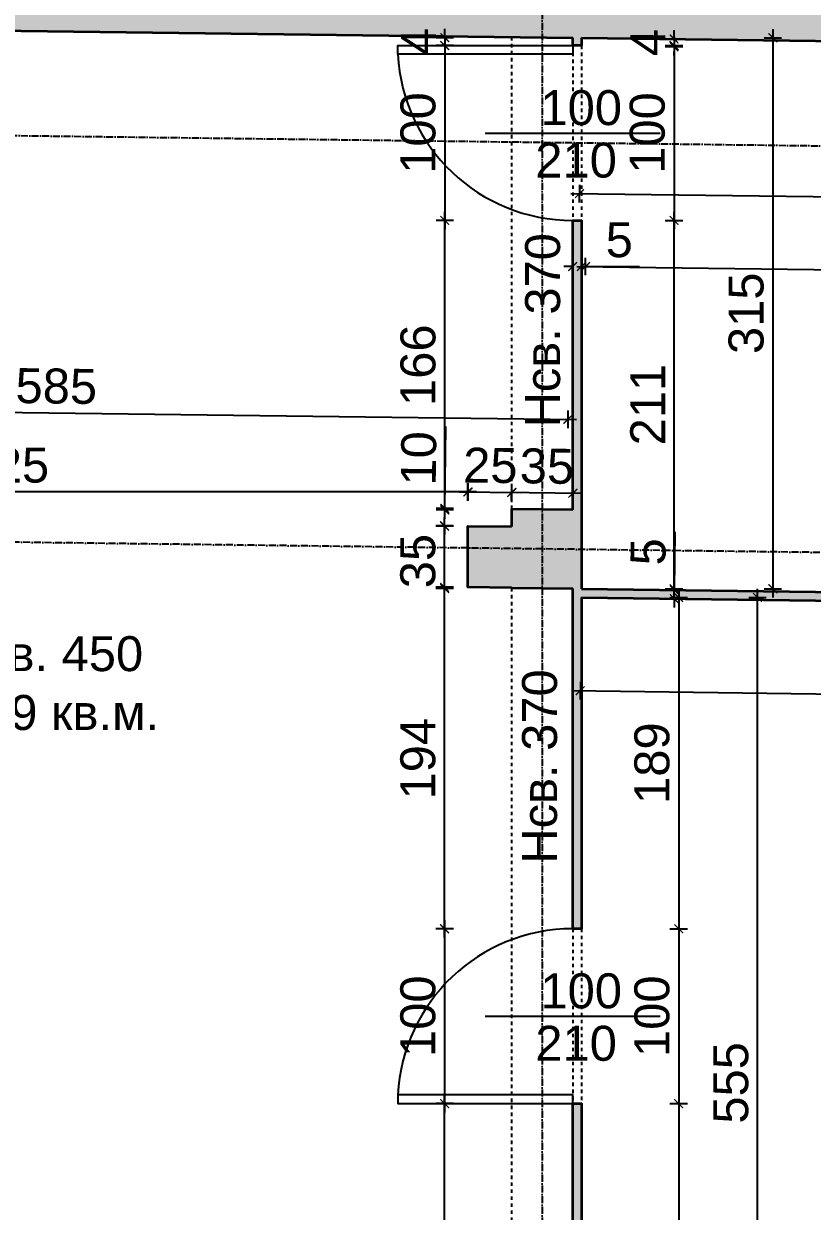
# Model space of a CAD drawing. Header units: inches. Extents: x -72385 to 39588, y -6525 to 66685.
# Drawn here: x -42021 to -41570, y 1396 to 2075 of the extents above; entities that cross this region are included whole.
import ezdxf

# ---------------------------------------------------------------- set-up
doc = ezdxf.new("R2010")
doc.units = ezdxf.units.IN
doc.header["$MEASUREMENT"] = 0
doc.linetypes.add('DashDot', pattern=[0.6, 0.4, -0.1, 0, -0.1])
doc.linetypes.add('Hidden', pattern=[0.4, 0.2, -0.2])
for name, color, linetype, lineweight in [('Врати', 251, 'Continuous', 25), ('Линия на разрез', 252, 'DashDot', 25), ('Надписи Hсв', 252, 'Continuous', 25), ('Надписи врати', 252, 'Continuous', 25), ('Надписи коти вътрешни', 252, 'Continuous', 25), ('Надписи площ', 252, 'Continuous', 25), ('Оси', 252, 'DashDot', 25), ('Пунктир', 253, 'Hidden', 25), ('Разрезни линии', 7, 'Continuous', 35), ('Щрих стени', 254, 'Continuous', 25)]:
    doc.layers.add(name, color=color, linetype=linetype, lineweight=lineweight)
doc.styles.add('Arial Regular', font='arial.ttf')
doc.styles.get("Standard").update_dxf_attribs({"font": 'arial.ttf'})
doc.dimstyles.new('Annotative', dxfattribs={"dimscale": 0, "dimtxt": 20, "dimasz": 5, "dimexe": 5, "dimexo": 5, "dimgap": 5, "dimtad": 1, "dimdec": 0, "dimzin": 0, "dimdsep": 46, "dimtxsty": 'Standard', "dimblk": 'ARCHTICK', "dimcen": 5, "dimdle": 5, "dimadec": 0, "dimazin": 0, "dimtfac": 1, "dimtdec": 0, "dimtofl": 0, "dimtmove": 0, "dimatfit": 3, "dimldrblk": 'ARCHTICK', "dimfxl": 5, "dimfxlon": 1, "dimtolj": 1, "dimtzin": 0, "dimarcsym": 1})

# ---------------------------------------------------------------- blocks, each defined once
blk = doc.blocks.new('_ArchTick')
at = {"color": 0, "linetype": 'ByBlock', "const_width": 0.15}
blk.add_lwpolyline([(-0.5, -0.5), (0.5, 0.5)], dxfattribs=at)
blk = doc.blocks.new('*D2253')
at = {"layer": 'Defpoints', "color": 0, "ltscale": 50, "transparency": 16777216}
for p in [(-41780.51, 1457.85), (-41707.34, 1457.85), (-41707.34, 1202.27)]:
    blk.add_point(p, dxfattribs=at)
at = {"layer": 'Надписи коти вътрешни', "color": 0, "lineweight": -2, "ltscale": 50, "transparency": 16777216}
for p, q in [((-41780.51, 1197.27), (-41780.51, 1462.85)), ((-41775.51, 1457.85), (-41785.51, 1457.85)), ((-41775.51, 1202.27), (-41785.51, 1202.27))]:
    blk.add_line(p, q, dxfattribs=at)
at = {"layer": 'Надписи коти вътрешни', "color": 0, "lineweight": -2, "ltscale": 50, "transparency": 16777216, "xscale": 5, "yscale": 5, "zscale": 5}
for p, rotation in [((-41780.51, 1457.85), 90), ((-41780.51, 1202.27), 270)]:
    blk.add_blockref('_ArchTick', p, dxfattribs=dict(at, rotation=rotation))
at = {"layer": 'Надписи коти вътрешни', "color": 0, "ltscale": 50, "transparency": 16777216, "insert": (-41795.72, 1330.06), "char_height": 20, "attachment_point": 5, "rotation": 90}
blk.add_mtext('\\A1;256', dxfattribs=at)
blk = doc.blocks.new('*D2254')
at = {"layer": 'Defpoints', "color": 0, "ltscale": 50, "transparency": 16777216}
for p in [(-41707.34, 1557.85), (-41780.51, 1457.85), (-41707.34, 1457.85)]:
    blk.add_point(p, dxfattribs=at)
at = {"layer": 'Надписи коти вътрешни', "color": 0, "lineweight": -2, "ltscale": 50, "transparency": 16777216}
for p, q in [((-41780.51, 1562.85), (-41780.51, 1452.85)), ((-41775.51, 1557.85), (-41785.51, 1557.85)), ((-41775.51, 1457.85), (-41785.51, 1457.85))]:
    blk.add_line(p, q, dxfattribs=at)
at = {"layer": 'Надписи коти вътрешни', "color": 0, "lineweight": -2, "ltscale": 50, "transparency": 16777216, "xscale": 5, "yscale": 5, "zscale": 5}
for p, rotation in [((-41780.51, 1557.85), 90), ((-41780.51, 1457.85), 270)]:
    blk.add_blockref('_ArchTick', p, dxfattribs=dict(at, rotation=rotation))
at = {"layer": 'Надписи коти вътрешни', "color": 0, "ltscale": 50, "transparency": 16777216, "insert": (-41795.72, 1507.85), "char_height": 20, "attachment_point": 5, "rotation": 90}
blk.add_mtext('\\A1;100', dxfattribs=at)
blk = doc.blocks.new('*D2255')
at = {"layer": 'Defpoints', "color": 0, "ltscale": 50, "transparency": 16777216}
for p in [(-41780.51, 1752.32), (-41707.34, 1752.32), (-41707.34, 1557.85)]:
    blk.add_point(p, dxfattribs=at)
at = {"layer": 'Надписи коти вътрешни', "color": 0, "lineweight": -2, "ltscale": 50, "transparency": 16777216}
for p, q in [((-41775.51, 1752.32), (-41785.51, 1752.32)), ((-41780.51, 1552.85), (-41780.51, 1757.32)), ((-41775.51, 1557.85), (-41785.51, 1557.85))]:
    blk.add_line(p, q, dxfattribs=at)
at = {"layer": 'Надписи коти вътрешни', "color": 0, "lineweight": -2, "ltscale": 50, "transparency": 16777216, "xscale": 5, "yscale": 5, "zscale": 5}
for p, rotation in [((-41780.51, 1752.32), 90), ((-41780.51, 1557.85), 270)]:
    blk.add_blockref('_ArchTick', p, dxfattribs=dict(at, rotation=rotation))
at = {"layer": 'Надписи коти вътрешни', "color": 0, "ltscale": 50, "transparency": 16777216, "insert": (-41795.72, 1655.08), "char_height": 20, "attachment_point": 5, "rotation": 90}
blk.add_mtext('\\A1;194', dxfattribs=at)
blk = doc.blocks.new('*D2256')
at = {"layer": 'Defpoints', "color": 0, "ltscale": 50, "transparency": 16777216}
for p in [(-41780.51, 1788.08), (-41767.34, 1788.08), (-41767.34, 1753.08)]:
    blk.add_point(p, dxfattribs=at)
at = {"layer": 'Надписи коти вътрешни', "color": 0, "lineweight": -2, "ltscale": 50, "transparency": 16777216}
for p, q in [((-41780.51, 1748.08), (-41780.51, 1793.08)), ((-41775.51, 1788.08), (-41785.51, 1788.08)), ((-41775.51, 1753.08), (-41785.51, 1753.08))]:
    blk.add_line(p, q, dxfattribs=at)
at = {"layer": 'Надписи коти вътрешни', "color": 0, "lineweight": -2, "ltscale": 50, "transparency": 16777216, "xscale": 5, "yscale": 5, "zscale": 5}
for p, rotation in [((-41780.51, 1788.08), 90), ((-41780.51, 1753.08), 270)]:
    blk.add_blockref('_ArchTick', p, dxfattribs=dict(at, rotation=rotation))
at = {"layer": 'Надписи коти вътрешни', "color": 0, "ltscale": 50, "transparency": 16777216, "insert": (-41795.73, 1768.08), "char_height": 20, "attachment_point": 5, "rotation": 90}
blk.add_mtext('\\A1;35', dxfattribs=at)
blk = doc.blocks.new('*D4545')
at = {"layer": 'Defpoints', "color": 0, "ltscale": 50, "transparency": 16777216}
for p in [(-41780.43, 1798.25), (-41742.21, 1797.76), (-41742.34, 1787.77)]:
    blk.add_point(p, dxfattribs=at)
at = {"layer": 'Надписи коти вътрешни', "color": 0, "lineweight": -2, "ltscale": 50, "transparency": 16777216}
for p, q in [((-41780.43, 1798.25), (-41779.84, 1844.95)), ((-41775.43, 1798.19), (-41785.43, 1798.31)), ((-41775.56, 1788.19), (-41785.56, 1788.32)), ((-41780.56, 1788.25), (-41780.62, 1783.25))]:
    blk.add_line(p, q, dxfattribs=at)
at = {"layer": 'Надписи коти вътрешни', "color": 0, "lineweight": -2, "ltscale": 50, "transparency": 16777216, "xscale": 5, "yscale": 5, "zscale": 5}
for p, rotation in [((-41780.43, 1798.25), 269.2706286525214), ((-41780.56, 1788.25), 89.27062865252134)]:
    blk.add_blockref('_ArchTick', p, dxfattribs=dict(at, rotation=rotation))
at = {"layer": 'Надписи коти вътрешни', "color": 0, "ltscale": 50, "transparency": 16777216, "insert": (-41795.28, 1826.79), "char_height": 20, "attachment_point": 5, "rotation": 89.27063}
blk.add_mtext('\\A1;10', dxfattribs=at)
blk = doc.blocks.new('*D2257')
at = {"layer": 'Defpoints', "color": 0, "ltscale": 50, "transparency": 16777216}
for p in [(-41780.43, 1962.85), (-41707.34, 1962.85), (-41707.34, 1797.32)]:
    blk.add_point(p, dxfattribs=at)
at = {"layer": 'Надписи коти вътрешни', "color": 0, "lineweight": -2, "ltscale": 50, "transparency": 16777216}
for p, q in [((-41775.43, 1962.85), (-41785.43, 1962.85)), ((-41780.43, 1792.32), (-41780.43, 1967.85)), ((-41775.43, 1797.32), (-41785.43, 1797.32))]:
    blk.add_line(p, q, dxfattribs=at)
at = {"layer": 'Надписи коти вътрешни', "color": 0, "lineweight": -2, "ltscale": 50, "transparency": 16777216, "xscale": 5, "yscale": 5, "zscale": 5}
for p, rotation in [((-41780.43, 1962.85), 90), ((-41780.43, 1797.32), 270)]:
    blk.add_blockref('_ArchTick', p, dxfattribs=dict(at, rotation=rotation))
at = {"layer": 'Надписи коти вътрешни', "color": 0, "ltscale": 50, "transparency": 16777216, "insert": (-41795.64, 1880.08), "char_height": 20, "attachment_point": 5, "rotation": 90}
blk.add_mtext('\\A1;166', dxfattribs=at)
blk = doc.blocks.new('*D2258')
at = {"layer": 'Defpoints', "color": 0, "ltscale": 50, "transparency": 16777216}
for p in [(-41707.34, 2062.85), (-41780.43, 1962.85), (-41707.34, 1962.85)]:
    blk.add_point(p, dxfattribs=at)
at = {"layer": 'Надписи коти вътрешни', "color": 0, "lineweight": -2, "ltscale": 50, "transparency": 16777216}
for p, q in [((-41780.43, 2067.85), (-41780.43, 1957.85)), ((-41775.43, 2062.85), (-41785.43, 2062.85)), ((-41775.43, 1962.85), (-41785.43, 1962.85))]:
    blk.add_line(p, q, dxfattribs=at)
at = {"layer": 'Надписи коти вътрешни', "color": 0, "lineweight": -2, "ltscale": 50, "transparency": 16777216, "xscale": 5, "yscale": 5, "zscale": 5}
for p, rotation in [((-41780.43, 2062.85), 90), ((-41780.43, 1962.85), 270)]:
    blk.add_blockref('_ArchTick', p, dxfattribs=dict(at, rotation=rotation))
at = {"layer": 'Надписи коти вътрешни', "color": 0, "ltscale": 50, "transparency": 16777216, "insert": (-41795.64, 2012.85), "char_height": 20, "attachment_point": 5, "rotation": 90}
blk.add_mtext('\\A1;100', dxfattribs=at)
blk = doc.blocks.new('*D2259')
at = {"layer": 'Defpoints', "color": 0, "ltscale": 50, "transparency": 16777216}
for p in [(-41707.34, 2067.34), (-41780.43, 2062.85), (-41707.34, 2062.85)]:
    blk.add_point(p, dxfattribs=at)
at = {"layer": 'Надписи коти вътрешни', "color": 0, "lineweight": -2, "ltscale": 50, "transparency": 16777216}
for p, q in [((-41780.43, 2067.34), (-41780.43, 2072.34)), ((-41775.43, 2067.34), (-41785.43, 2067.34)), ((-41775.43, 2062.85), (-41785.43, 2062.85)), ((-41780.43, 2062.85), (-41780.43, 2057.85))]:
    blk.add_line(p, q, dxfattribs=at)
at = {"layer": 'Надписи коти вътрешни', "color": 0, "lineweight": -2, "ltscale": 50, "transparency": 16777216, "xscale": 5, "yscale": 5, "zscale": 5}
for p, rotation in [((-41780.43, 2067.34), 270), ((-41780.43, 2062.85), 90)]:
    blk.add_blockref('_ArchTick', p, dxfattribs=dict(at, rotation=rotation))
at = {"layer": 'Надписи коти вътрешни', "color": 0, "ltscale": 50, "transparency": 16777216, "insert": (-41795.43, 2065.09), "char_height": 20, "attachment_point": 5, "rotation": 90}
blk.add_mtext('\\A1;4', dxfattribs=at)
blk = doc.blocks.new('*D2260')
at = {"layer": 'Defpoints', "color": 0, "ltscale": 50, "transparency": 16777216}
for p in [(-42292.34, 2074.79), (-41707.34, 2067.34), (-41710.12, 1849.1)]:
    blk.add_point(p, dxfattribs=at)
at = {"layer": 'Надписи коти вътрешни', "color": 0, "lineweight": -2, "ltscale": 50, "transparency": 16777216}
for p, q in [((-42295.05, 1861.54), (-42295.18, 1851.54)), ((-42300.12, 1856.61), (-41705.12, 1849.03)), ((-41710.05, 1854.09), (-41710.18, 1844.1))]:
    blk.add_line(p, q, dxfattribs=at)
at = {"layer": 'Надписи коти вътрешни', "color": 0, "lineweight": -2, "ltscale": 50, "transparency": 16777216, "xscale": 5, "yscale": 5, "zscale": 5}
for p, rotation in [((-42295.12, 1856.54), 179.2706286525477), ((-41710.12, 1849.1), 359.2706286525477)]:
    blk.add_blockref('_ArchTick', p, dxfattribs=dict(at, rotation=rotation))
at = {"layer": 'Надписи коти вътрешни', "color": 0, "ltscale": 50, "transparency": 16777216, "insert": (-42002.42, 1868.03), "char_height": 20, "attachment_point": 5, "rotation": 359.27063}
blk.add_mtext('\\A1;585', dxfattribs=at)
blk = doc.blocks.new('*D2261')
at = {"layer": 'Defpoints', "color": 0, "ltscale": 50, "transparency": 16777216}
for p in [(-41742.22, 1807.3), (-41742.34, 1797.77), (-41707.34, 1797.32)]:
    blk.add_point(p, dxfattribs=at)
at = {"layer": 'Надписи коти вътрешни', "color": 0, "lineweight": -2, "ltscale": 50, "transparency": 16777216}
for p, q in [((-41702.22, 1806.79), (-41747.22, 1807.37)), ((-41742.27, 1802.77), (-41742.15, 1812.3)), ((-41707.27, 1802.32), (-41707.15, 1811.86))]:
    blk.add_line(p, q, dxfattribs=at)
at = {"layer": 'Надписи коти вътрешни', "color": 0, "lineweight": -2, "ltscale": 50, "transparency": 16777216, "xscale": 5, "yscale": 5, "zscale": 5}
for p, rotation in [((-41742.22, 1807.3), 179.2706286525403), ((-41707.22, 1806.86), 359.2706286525403)]:
    blk.add_blockref('_ArchTick', p, dxfattribs=dict(at, rotation=rotation))
at = {"layer": 'Надписи коти вътрешни', "color": 0, "ltscale": 50, "transparency": 16777216, "insert": (-41722.02, 1822.26), "char_height": 20, "attachment_point": 5, "rotation": 359.27063}
blk.add_mtext('\\A1;35', dxfattribs=at)
blk = doc.blocks.new('*D2262')
at = {"layer": 'Defpoints', "color": 0, "ltscale": 50, "transparency": 16777216}
for p in [(-41742.09, 1807.3), (-41767.34, 1788.08), (-41742.34, 1787.77)]:
    blk.add_point(p, dxfattribs=at)
at = {"layer": 'Надписи коти вътрешни', "color": 0, "lineweight": -2, "ltscale": 50, "transparency": 16777216}
for p, q in [((-41772.09, 1807.68), (-41737.09, 1807.24)), ((-41767.15, 1802.62), (-41767.02, 1812.62)), ((-41742.15, 1802.3), (-41742.02, 1812.3))]:
    blk.add_line(p, q, dxfattribs=at)
at = {"layer": 'Надписи коти вътрешни', "color": 0, "lineweight": -2, "ltscale": 50, "transparency": 16777216, "xscale": 5, "yscale": 5, "zscale": 5}
for p, rotation in [((-41767.09, 1807.62), 179.270628652546), ((-41742.09, 1807.3), 359.2706286525461)]:
    blk.add_blockref('_ArchTick', p, dxfattribs=dict(at, rotation=rotation))
at = {"layer": 'Надписи коти вътрешни', "color": 0, "ltscale": 50, "transparency": 16777216, "insert": (-41754.39, 1822.67), "char_height": 20, "attachment_point": 5, "rotation": 359.27063}
blk.add_mtext('\\A1;25', dxfattribs=at)
blk = doc.blocks.new('*D4546')
at = {"layer": 'Defpoints', "color": 0, "ltscale": 50, "transparency": 16777216}
for p in [(-42292.34, 1807.62), (-42292.34, 1788.08), (-41767.34, 1788.08)]:
    blk.add_point(p, dxfattribs=at)
at = {"layer": 'Надписи коти вътрешни', "color": 0, "lineweight": -2, "ltscale": 50, "transparency": 16777216}
for p, q in [((-41762.34, 1807.62), (-42297.34, 1807.62)), ((-42292.34, 1802.62), (-42292.34, 1812.62)), ((-41767.34, 1802.62), (-41767.34, 1812.62))]:
    blk.add_line(p, q, dxfattribs=at)
at = {"layer": 'Надписи коти вътрешни', "color": 0, "lineweight": -2, "ltscale": 50, "transparency": 16777216, "xscale": 5, "yscale": 5, "zscale": 5, "rotation": 180}
blk.add_blockref('_ArchTick', (-42292.34, 1807.62), dxfattribs=at)
at = {"layer": 'Надписи коти вътрешни', "color": 0, "lineweight": -2, "ltscale": 50, "transparency": 16777216, "xscale": 5, "yscale": 5, "zscale": 5}
blk.add_blockref('_ArchTick', (-41767.34, 1807.62), dxfattribs=at)
at = {"layer": 'Надписи коти вътрешни', "color": 0, "ltscale": 50, "transparency": 16777216, "insert": (-42029.84, 1822.83), "char_height": 20, "attachment_point": 5}
blk.add_mtext('\\A1;525', dxfattribs=at)
blk = doc.blocks.new('*D2263')
at = {"layer": 'Defpoints', "color": 0, "ltscale": 50, "transparency": 16777216}
for p in [(-41702.34, 1962.85), (-41649.4, 1962.85), (-41702.34, 1752.25)]:
    blk.add_point(p, dxfattribs=at)
at = {"layer": 'Надписи коти вътрешни', "color": 0, "lineweight": -2, "ltscale": 50, "transparency": 16777216}
for p, q in [((-41654.4, 1962.85), (-41644.4, 1962.85)), ((-41649.4, 1747.25), (-41649.4, 1967.85)), ((-41654.4, 1752.25), (-41644.4, 1752.25))]:
    blk.add_line(p, q, dxfattribs=at)
at = {"layer": 'Надписи коти вътрешни', "color": 0, "lineweight": -2, "ltscale": 50, "transparency": 16777216, "xscale": 5, "yscale": 5, "zscale": 5}
for p, rotation in [((-41649.4, 1962.85), 90), ((-41649.4, 1752.25), 270)]:
    blk.add_blockref('_ArchTick', p, dxfattribs=dict(at, rotation=rotation))
at = {"layer": 'Надписи коти вътрешни', "color": 0, "ltscale": 50, "transparency": 16777216, "insert": (-41664.44, 1857.55), "char_height": 20, "attachment_point": 5, "rotation": 90}
blk.add_mtext('\\A1;211', dxfattribs=at)
blk = doc.blocks.new('*D2264')
at = {"layer": 'Defpoints', "color": 0, "ltscale": 50, "transparency": 16777216}
for p in [(-41702.34, 2062.85), (-41702.34, 1962.85), (-41649.4, 1962.85)]:
    blk.add_point(p, dxfattribs=at)
at = {"layer": 'Надписи коти вътрешни', "color": 0, "lineweight": -2, "ltscale": 50, "transparency": 16777216}
for p, q in [((-41649.4, 2067.85), (-41649.4, 1957.85)), ((-41654.4, 2062.85), (-41644.4, 2062.85)), ((-41654.4, 1962.85), (-41644.4, 1962.85))]:
    blk.add_line(p, q, dxfattribs=at)
at = {"layer": 'Надписи коти вътрешни', "color": 0, "lineweight": -2, "ltscale": 50, "transparency": 16777216, "xscale": 5, "yscale": 5, "zscale": 5}
for p, rotation in [((-41649.4, 2062.85), 90), ((-41649.4, 1962.85), 270)]:
    blk.add_blockref('_ArchTick', p, dxfattribs=dict(at, rotation=rotation))
at = {"layer": 'Надписи коти вътрешни', "color": 0, "ltscale": 50, "transparency": 16777216, "insert": (-41664.61, 2012.85), "char_height": 20, "attachment_point": 5, "rotation": 90}
blk.add_mtext('\\A1;100', dxfattribs=at)
blk = doc.blocks.new('*D2265')
at = {"layer": 'Defpoints', "color": 0, "ltscale": 50, "transparency": 16777216}
for p in [(-41702.28, 2067.28), (-41649.35, 2066.6), (-41702.34, 2062.85)]:
    blk.add_point(p, dxfattribs=at)
at = {"layer": 'Надписи коти вътрешни', "color": 0, "lineweight": -2, "ltscale": 50, "transparency": 16777216}
for p, q in [((-41649.35, 2066.6), (-41649.28, 2071.6)), ((-41654.35, 2066.67), (-41644.35, 2066.54)), ((-41654.4, 2062.24), (-41644.4, 2062.11)), ((-41649.4, 2062.17), (-41649.47, 2057.17))]:
    blk.add_line(p, q, dxfattribs=at)
at = {"layer": 'Надписи коти вътрешни', "color": 0, "lineweight": -2, "ltscale": 50, "transparency": 16777216, "xscale": 5, "yscale": 5, "zscale": 5}
for p, rotation in [((-41649.4, 2062.17), 89.27062865265411), ((-41649.35, 2066.6), 269.2706286526541)]:
    blk.add_blockref('_ArchTick', p, dxfattribs=dict(at, rotation=rotation))
at = {"layer": 'Надписи коти вътрешни', "color": 0, "ltscale": 50, "transparency": 16777216, "insert": (-41664.37, 2064.58), "char_height": 20, "attachment_point": 5, "rotation": 89.27063}
blk.add_mtext('\\A1;4', dxfattribs=at)
blk = doc.blocks.new('*D2266')
at = {"layer": 'Defpoints', "color": 0, "ltscale": 50, "transparency": 16777216}
for p in [(-41702.34, 2067.28), (-41197.34, 2060.85), (-41198.47, 1971.76)]:
    blk.add_point(p, dxfattribs=at)
at = {"layer": 'Надписи коти вътрешни', "color": 0, "lineweight": -2, "ltscale": 50, "transparency": 16777216}
for p, q in [((-41703.41, 1983.19), (-41703.54, 1973.19)), ((-41708.47, 1978.26), (-41193.47, 1971.7)), ((-41198.41, 1976.76), (-41198.54, 1966.77))]:
    blk.add_line(p, q, dxfattribs=at)
at = {"layer": 'Надписи коти вътрешни', "color": 0, "lineweight": -2, "ltscale": 50, "transparency": 16777216, "xscale": 5, "yscale": 5, "zscale": 5}
for p, rotation in [((-41703.47, 1978.19), 179.2706286525475), ((-41198.47, 1971.76), 359.2706286525474)]:
    blk.add_blockref('_ArchTick', p, dxfattribs=dict(at, rotation=rotation))
at = {"layer": 'Надписи коти вътрешни', "color": 0, "ltscale": 50, "transparency": 16777216, "insert": (-41450.78, 1990.19), "char_height": 20, "attachment_point": 5, "rotation": 359.27063}
blk.add_mtext('\\A1;505', dxfattribs=at)
blk = doc.blocks.new('*D2270')
at = {"layer": 'Defpoints', "color": 0, "ltscale": 50, "transparency": 16777216}
for p in [(-41702.34, 2067.28), (-41702.34, 1752.25), (-41592.91, 1752.25)]:
    blk.add_point(p, dxfattribs=at)
at = {"layer": 'Надписи коти вътрешни', "color": 0, "lineweight": -2, "ltscale": 50, "transparency": 16777216}
for p, q in [((-41592.91, 2072.28), (-41592.91, 1747.25)), ((-41597.91, 2067.28), (-41587.91, 2067.28)), ((-41597.91, 1752.25), (-41587.91, 1752.25))]:
    blk.add_line(p, q, dxfattribs=at)
at = {"layer": 'Надписи коти вътрешни', "color": 0, "lineweight": -2, "ltscale": 50, "transparency": 16777216, "xscale": 5, "yscale": 5, "zscale": 5}
for p, rotation in [((-41592.91, 2067.28), 90), ((-41592.91, 1752.25), 270)]:
    blk.add_blockref('_ArchTick', p, dxfattribs=dict(at, rotation=rotation))
at = {"layer": 'Надписи коти вътрешни', "color": 0, "ltscale": 50, "transparency": 16777216, "insert": (-41608.13, 1909.77), "char_height": 20, "attachment_point": 5, "rotation": 90}
blk.add_mtext('\\A1;315', dxfattribs=at)
blk = doc.blocks.new('*D2271')
at = {"layer": 'Defpoints', "color": 0, "ltscale": 50, "transparency": 16777216}
for p in [(-41139.99, 1929.4), (-41702.34, 1752.25), (-41142.34, 1745.12)]:
    blk.add_point(p, dxfattribs=at)
at = {"layer": 'Надписи коти вътрешни', "color": 0, "lineweight": -2, "ltscale": 50, "transparency": 16777216}
for p, q in [((-41704.99, 1936.59), (-41134.99, 1929.33)), ((-41700.06, 1931.53), (-41699.93, 1941.52)), ((-41140.06, 1924.4), (-41139.93, 1934.4))]:
    blk.add_line(p, q, dxfattribs=at)
at = {"layer": 'Надписи коти вътрешни', "color": 0, "lineweight": -2, "ltscale": 50, "transparency": 16777216, "xscale": 5, "yscale": 5, "zscale": 5}
for p, rotation in [((-41699.99, 1936.52), 179.2706286525474), ((-41139.99, 1929.4), 359.2706286525474)]:
    blk.add_blockref('_ArchTick', p, dxfattribs=dict(at, rotation=rotation))
at = {"layer": 'Надписи коти вътрешни', "color": 0, "ltscale": 50, "transparency": 16777216, "insert": (-41419.8, 1948.17), "char_height": 20, "attachment_point": 5, "rotation": 359.27063}
blk.add_mtext('\\A1;560', dxfattribs=at)
blk = doc.blocks.new('*D2272')
at = {"layer": 'Defpoints', "color": 0, "ltscale": 50, "transparency": 16777216}
for p in [(-41702.34, 1457.85), (-41702.34, 1192.21), (-41646.75, 1192.21)]:
    blk.add_point(p, dxfattribs=at)
at = {"layer": 'Надписи коти вътрешни', "color": 0, "lineweight": -2, "ltscale": 50, "transparency": 16777216}
for p, q in [((-41646.75, 1462.85), (-41646.75, 1187.21)), ((-41651.75, 1457.85), (-41641.75, 1457.85)), ((-41651.75, 1192.21), (-41641.75, 1192.21))]:
    blk.add_line(p, q, dxfattribs=at)
at = {"layer": 'Надписи коти вътрешни', "color": 0, "lineweight": -2, "ltscale": 50, "transparency": 16777216, "xscale": 5, "yscale": 5, "zscale": 5}
for p, rotation in [((-41646.75, 1457.85), 90), ((-41646.75, 1192.21), 270)]:
    blk.add_blockref('_ArchTick', p, dxfattribs=dict(at, rotation=rotation))
at = {"layer": 'Надписи коти вътрешни', "color": 0, "ltscale": 50, "transparency": 16777216, "insert": (-41661.96, 1325.03), "char_height": 20, "attachment_point": 5, "rotation": 90}
blk.add_mtext('\\A1;266', dxfattribs=at)
blk = doc.blocks.new('*D2273')
at = {"layer": 'Defpoints', "color": 0, "ltscale": 50, "transparency": 16777216}
for p in [(-41702.34, 1557.85), (-41702.34, 1457.85), (-41646.75, 1457.85)]:
    blk.add_point(p, dxfattribs=at)
at = {"layer": 'Надписи коти вътрешни', "color": 0, "lineweight": -2, "ltscale": 50, "transparency": 16777216}
for p, q in [((-41646.75, 1562.85), (-41646.75, 1452.85)), ((-41651.75, 1557.85), (-41641.75, 1557.85)), ((-41651.75, 1457.85), (-41641.75, 1457.85))]:
    blk.add_line(p, q, dxfattribs=at)
at = {"layer": 'Надписи коти вътрешни', "color": 0, "lineweight": -2, "ltscale": 50, "transparency": 16777216, "xscale": 5, "yscale": 5, "zscale": 5}
for p, rotation in [((-41646.75, 1557.85), 90), ((-41646.75, 1457.85), 270)]:
    blk.add_blockref('_ArchTick', p, dxfattribs=dict(at, rotation=rotation))
at = {"layer": 'Надписи коти вътрешни', "color": 0, "ltscale": 50, "transparency": 16777216, "insert": (-41661.96, 1507.85), "char_height": 20, "attachment_point": 5, "rotation": 90}
blk.add_mtext('\\A1;100', dxfattribs=at)
blk = doc.blocks.new('*D2274')
at = {"layer": 'Defpoints', "color": 0, "ltscale": 50, "transparency": 16777216}
for p in [(-41702.34, 1747.25), (-41702.34, 1557.85), (-41646.75, 1557.85)]:
    blk.add_point(p, dxfattribs=at)
at = {"layer": 'Надписи коти вътрешни', "color": 0, "lineweight": -2, "ltscale": 50, "transparency": 16777216}
for p, q in [((-41646.75, 1752.25), (-41646.75, 1552.85)), ((-41651.75, 1747.25), (-41641.75, 1747.25)), ((-41651.75, 1557.85), (-41641.75, 1557.85))]:
    blk.add_line(p, q, dxfattribs=at)
at = {"layer": 'Надписи коти вътрешни', "color": 0, "lineweight": -2, "ltscale": 50, "transparency": 16777216, "xscale": 5, "yscale": 5, "zscale": 5}
for p, rotation in [((-41646.75, 1747.25), 90), ((-41646.75, 1557.85), 270)]:
    blk.add_blockref('_ArchTick', p, dxfattribs=dict(at, rotation=rotation))
at = {"layer": 'Надписи коти вътрешни', "color": 0, "ltscale": 50, "transparency": 16777216, "insert": (-41661.96, 1652.55), "char_height": 20, "attachment_point": 5, "rotation": 90}
blk.add_mtext('\\A1;189', dxfattribs=at)
blk = doc.blocks.new('*D2275')
at = {"layer": 'Defpoints', "color": 0, "ltscale": 50, "transparency": 16777216}
for p in [(-41702.34, 1747.25), (-41142.34, 1740.12), (-41143.02, 1686.83)]:
    blk.add_point(p, dxfattribs=at)
at = {"layer": 'Надписи коти вътрешни', "color": 0, "lineweight": -2, "ltscale": 50, "transparency": 16777216}
for p, q in [((-41702.95, 1698.96), (-41703.08, 1688.96)), ((-41708.02, 1694.03), (-41138.02, 1686.77)), ((-41142.95, 1691.83), (-41143.08, 1681.83))]:
    blk.add_line(p, q, dxfattribs=at)
at = {"layer": 'Надписи коти вътрешни', "color": 0, "lineweight": -2, "ltscale": 50, "transparency": 16777216, "xscale": 5, "yscale": 5, "zscale": 5}
for p, rotation in [((-41703.02, 1693.96), 179.2706286525474), ((-41143.02, 1686.83), 359.2706286525474)]:
    blk.add_blockref('_ArchTick', p, dxfattribs=dict(at, rotation=rotation))
at = {"layer": 'Надписи коти вътрешни', "color": 0, "ltscale": 50, "transparency": 16777216, "insert": (-41422.82, 1705.61), "char_height": 20, "attachment_point": 5, "rotation": 359.27063}
blk.add_mtext('\\A1;560', dxfattribs=at)
blk = doc.blocks.new('*D4547')
at = {"layer": 'Defpoints', "color": 0, "ltscale": 50, "transparency": 16777216}
for p in [(-41702.34, 1747.25), (-41601.71, 1747.25), (-41702.34, 1192.21)]:
    blk.add_point(p, dxfattribs=at)
at = {"layer": 'Надписи коти вътрешни', "color": 0, "lineweight": -2, "ltscale": 50, "transparency": 16777216}
for p, q in [((-41601.71, 1187.21), (-41601.71, 1752.25)), ((-41606.71, 1747.25), (-41596.71, 1747.25)), ((-41606.71, 1192.21), (-41596.71, 1192.21))]:
    blk.add_line(p, q, dxfattribs=at)
at = {"layer": 'Надписи коти вътрешни', "color": 0, "lineweight": -2, "ltscale": 50, "transparency": 16777216, "xscale": 5, "yscale": 5, "zscale": 5}
for p, rotation in [((-41601.71, 1747.25), 90), ((-41601.71, 1192.21), 270)]:
    blk.add_blockref('_ArchTick', p, dxfattribs=dict(at, rotation=rotation))
at = {"layer": 'Надписи коти вътрешни', "color": 0, "ltscale": 50, "transparency": 16777216, "insert": (-41616.88, 1469.73), "char_height": 20, "attachment_point": 5, "rotation": 90}
blk.add_mtext('\\A1;555', dxfattribs=at)
blk = doc.blocks.new('*D8085')
at = {"layer": 'Defpoints', "color": 0, "ltscale": 10, "transparency": 16777216}
for p in [(-41649.23, 1751.58), (-41634, 1746.38), (-41633.93, 1751.38)]:
    blk.add_point(p, dxfattribs=at)
at = {"layer": 'Надписи коти вътрешни', "color": 0, "lineweight": -2, "ltscale": 10, "transparency": 16777216}
for p, q in [((-41649.23, 1751.58), (-41648.81, 1784.84)), ((-41644.29, 1746.51), (-41654.29, 1746.64)), ((-41644.23, 1751.51), (-41654.23, 1751.64)), ((-41649.29, 1746.58), (-41649.36, 1741.58))]:
    blk.add_line(p, q, dxfattribs=at)
at = {"layer": 'Надписи коти вътрешни', "color": 0, "lineweight": -2, "ltscale": 10, "transparency": 16777216, "xscale": 5, "yscale": 5, "zscale": 5}
for p, rotation in [((-41649.23, 1751.58), 269.270628652605), ((-41649.29, 1746.58), 89.27062865260494)]:
    blk.add_blockref('_ArchTick', p, dxfattribs=dict(at, rotation=rotation))
at = {"layer": 'Надписи коти вътрешни', "color": 0, "ltscale": 10, "transparency": 16777216, "insert": (-41664.12, 1773.4), "char_height": 20, "attachment_point": 5, "rotation": 89.27063}
blk.add_mtext('\\A1;5', dxfattribs=at)
blk = doc.blocks.new('*D8086')
at = {"layer": 'Defpoints', "color": 0, "ltscale": 10, "transparency": 16777216}
for p in [(-41707.34, 1947.92), (-41702.34, 1947.92), (-41702.34, 1936.52)]:
    blk.add_point(p, dxfattribs=at)
at = {"layer": 'Надписи коти вътрешни', "color": 0, "lineweight": -2, "ltscale": 10, "transparency": 16777216}
for p, q in [((-41707.34, 1936.52), (-41712.34, 1936.52)), ((-41707.34, 1941.52), (-41707.34, 1931.52)), ((-41702.34, 1941.52), (-41702.34, 1931.52)), ((-41702.34, 1936.52), (-41669.08, 1936.52))]:
    blk.add_line(p, q, dxfattribs=at)
at = {"layer": 'Надписи коти вътрешни', "color": 0, "lineweight": -2, "ltscale": 10, "transparency": 16777216, "xscale": 5, "yscale": 5, "zscale": 5}
blk.add_blockref('_ArchTick', (-41707.34, 1936.52), dxfattribs=at)
at = {"layer": 'Надписи коти вътрешни', "color": 0, "lineweight": -2, "ltscale": 10, "transparency": 16777216, "xscale": 5, "yscale": 5, "zscale": 5, "rotation": 180}
blk.add_blockref('_ArchTick', (-41702.34, 1936.52), dxfattribs=at)
at = {"layer": 'Надписи коти вътрешни', "color": 0, "ltscale": 10, "transparency": 16777216, "insert": (-41680.71, 1951.7), "char_height": 20, "attachment_point": 5}
blk.add_mtext('\\A1;5', dxfattribs=at)

msp = doc.modelspace()

# ---------------------------------------------------------------- hatches: boundary and pattern name
at = {"layer": 'Щрих стени', "ltscale": 10}
h = msp.add_hatch(color=256, dxfattribs=at)
h.dxf.hatch_style = 1
h.paths.add_polyline_path([(-42007.34, 2996.24), (-42042.34, 2996.68), (-42042.34, 2961.68), (-42007.34, 2961.23)])
h.paths.add_polyline_path([(-41707.34, 2992.42), (-41742.34, 2992.86), (-41742.34, 2947.86), (-41707.34, 2947.41)])
h.paths.add_polyline_path([(-41407.34, 2988.6), (-41442.34, 2989.04), (-41442.34, 2954.04), (-41407.34, 2953.6)])
h.paths.add_polyline_path([(-41707.34, 2397.37), (-41742.34, 2397.81), (-41767.34, 2398.13), (-41767.34, 2363.13), (-41742.34, 2362.81), (-41742.34, 2352.81), (-41707.34, 2352.37)], flags=17)
h.paths.add_polyline_path([(-42292.34, 2089.79), (-42292.34, 2139.8), (-42307.34, 2139.99), (-42307.34, 2024.98), (-42292.34, 2024.79), (-42292.34, 2074.79), (-41707.34, 2067.34), (-41707.34, 2062.85), (-41702.34, 2062.85), (-41702.34, 2067.28), (-41197.34, 2060.85), (-41197.34, 2030.85), (-41142.34, 2030.15), (-41142.34, 1745.12), (-41702.34, 1752.25), (-41702.34, 1962.85), (-41707.34, 1962.85), (-41707.34, 1797.32), (-41742.34, 1797.77), (-41742.34, 1787.77), (-41767.34, 1788.08), (-41767.34, 1753.08), (-41742.34, 1752.76), (-41707.34, 1752.32), (-41707.34, 1557.85), (-41702.34, 1557.85), (-41702.34, 1747.25), (-41142.34, 1740.12), (-41142.34, 1660.12), (-41112.34, 1659.74), (-41112.34, 1754.74), (-41087.34, 1754.42), (-41087.34, 1804.43), (-41112.34, 1804.75), (-41112.34, 2949.84), (-40882.34, 2946.91), (-40882.34, 2966.91), (-40907.34, 2967.23), (-40907.34, 2982.23), (-41142.34, 2985.22), (-41142.34, 2105.15), (-41197.34, 2105.85), (-41197.34, 2075.85)])
h.paths.add_polyline_path([(-42007.34, 1196.09), (-42042.34, 1196.54), (-42042.34, 1161.53), (-42007.34, 1161.09)])
h.paths.add_polyline_path([(-41707.34, 1192.27), (-41702.34, 1192.21), (-41702.34, 1457.85), (-41707.34, 1457.85), (-41707.34, 1202.27), (-41742.34, 1202.72), (-41742.34, 1157.71), (-41707.34, 1157.27)])
h.paths.add_polyline_path([(-41407.34, 1188.45), (-41442.34, 1188.9), (-41442.34, 1153.9), (-41407.34, 1153.45)])

# ---------------------------------------------------------------- linework, layer by layer
at = {"layer": 'Врати', "ltscale": 50}
for points in [[(-41707.34, 2062.85), (-41707.34, 2057.85), (-41807.34, 2057.85), (-41807.34, 2062.85)], [(-41707.34, 1457.85), (-41707.34, 1462.85), (-41807.34, 1462.85), (-41807.34, 1457.85)]]:
    msp.add_lwpolyline(points, close=True, dxfattribs=at)
for centre, start, end in [((-41707.34, 2062.85), 182.86598, 270), ((-41707.34, 1457.85), 90, 177.13402)]:
    msp.add_arc(centre, 100, start, end, dxfattribs=at)
at = {"layer": 'Линия на разрез', "ltscale": 10}
msp.add_lwpolyline([(-52477.21, 2144.44), (-41314.83, 2002.34), (-41314.83, 1502.3), (-40082.38, 1486.61)], dxfattribs=at)
at = {"layer": 'Надписи врати', "ltscale": 50}
for p, q in [((-41757.34, 2012.85), (-41657.34, 2012.85)), ((-41757.34, 1507.85), (-41657.34, 1507.85))]:
    msp.add_line(p, q, dxfattribs=at)
at = {"layer": 'Оси', "ltscale": 10}
msp.add_line((-41724.84, 3375.17), (-41724.84, 774.96), dxfattribs=at)
msp.add_lwpolyline([(-39839.84, 1751.04), (-51384.84, 1898.02), (-51384.84, 2028.03), (-52699.84, 2044.77)], dxfattribs=at)
at = {"layer": 'Пунктир', "ltscale": 10}
for p, q in [((-41742.34, 2067.79), (-41742.34, 1797.77)), ((-41707.34, 2062.85), (-41707.34, 1962.85)), ((-41702.34, 2062.85), (-41702.34, 1962.85)), ((-41742.34, 1752.76), (-41742.34, 1202.72)), ((-41707.34, 1557.85), (-41707.34, 1457.85)), ((-41702.34, 1557.85), (-41702.34, 1457.85))]:
    msp.add_line(p, q, dxfattribs=at)
at = {"layer": 'Разрезни линии', "ltscale": 50}
for p, q in [((-42292.34, 2074.79), (-41707.34, 2067.34)), ((-41702.34, 2067.28), (-41197.34, 2060.85)), ((-41702.34, 1752.25), (-41142.34, 1745.12)), ((-41702.34, 1747.25), (-41142.34, 1740.12))]:
    msp.add_line(p, q, dxfattribs=at)
for points in [[(-41702.34, 2067.28), (-41702.34, 2062.85), (-41707.34, 2062.85), (-41707.34, 2067.34)], [(-41707.34, 1797.32), (-41707.34, 1962.85), (-41702.34, 1962.85), (-41702.34, 1752.25)], [(-41707.34, 1797.32), (-41742.34, 1797.77), (-41742.34, 1787.77)], [(-41742.34, 1752.76), (-41742.34, 1752.76), (-41767.34, 1753.08), (-41767.34, 1788.08), (-41742.34, 1787.77)], [(-41742.34, 1752.76), (-41707.34, 1752.32)], [(-41702.34, 1747.25), (-41702.34, 1557.85), (-41707.34, 1557.85), (-41707.34, 1752.32)], [(-41707.34, 1202.27), (-41707.34, 1457.85), (-41702.34, 1457.85), (-41702.34, 1192.21)]]:
    msp.add_lwpolyline(points, dxfattribs=at)

# ---------------------------------------------------------------- texts
at = {"layer": 'Надписи Hсв', "ltscale": 100, "char_height": 20, "width": 180.4891, "attachment_point": 1, "rotation": 90, "style": 'Arial Regular'}
for insert in [(-41734.53, 1844.49), (-41736.28, 1595.08)]:
    msp.add_mtext('\\pxt8;Hсв. 370', dxfattribs=dict(at, insert=insert))
at = {"layer": 'Надписи Hсв', "ltscale": 100, "insert": (-42063.93, 1725.14), "char_height": 20, "width": 180.4891, "attachment_point": 1, "style": 'Arial Regular'}
msp.add_mtext('\\pxt8;Hсв. 450', dxfattribs=at)
at = {"layer": 'Надписи врати', "ltscale": 100, "char_height": 20, "width": 180.4891, "attachment_point": 1, "style": 'Arial Regular'}
for s, insert in [('100', (-41725.76, 2037.36)), ('210', (-41728.68, 2007.36)), ('100', (-41725.76, 1532.36)), ('210', (-41728.68, 1502.36))]:
    msp.add_mtext(s, dxfattribs=dict(at, insert=insert))
at = {"layer": 'Надписи площ', "ltscale": 100, "insert": (-42067.58, 1691.51), "char_height": 20, "width": 180.4891, "attachment_point": 1, "style": 'Arial Regular'}
msp.add_mtext('50.9 кв.м.', dxfattribs=at)

# ---------------------------------------------------------------- dimensions: what is measured, and where the dimension line sits
at = {"layer": 'Надписи коти вътрешни', "ltscale": 50}
for p1, p2, distance, picture, middle in [((-42292.34, 2074.79), (-41707.34, 2067.34), -218.26, '*D2260', (-42002.42, 1868.03)), ((-41702.34, 2067.28), (-41197.34, 2060.85), -89.09, '*D2266', (-41450.78, 1990.19)), ((-41702.34, 1752.25), (-41142.34, 1745.12), 184.29, '*D2271', (-41419.8, 1948.17)), ((-41742.34, 1787.77), (-41742.21, 1797.76), 38.22, '*D4545', (-41795.28, 1826.79)), ((-41767.34, 1788.08), (-42292.34, 1788.08), -19.54, '*D4546', (-42029.84, 1822.83)), ((-41702.34, 1747.25), (-41142.34, 1740.12), -53.29, '*D2275', (-41422.82, 1705.61))]:
    dim = msp.add_aligned_dim(p1=p1, p2=p2, distance=distance, dimstyle='Annotative', override={"dimscale": 0, "dimtix": 0, "dimtofl": 0, "dimtmove": 0, "dimatfit": 3}, dxfattribs=at)
    dim.commit()
    dim.dimension.update_dxf_attribs({"geometry": picture, "text_midpoint": middle})
for base, p1, p2, angle, picture, middle, dimtype in [((-41780.43, 2062.85), (-41707.34, 2067.34), (-41707.34, 2062.85), 90, '*D2259', (-41780.43, 2065.09), 128), ((-41649.35, 2066.6), (-41702.34, 2062.85), (-41702.28, 2067.28), 89.27063, '*D2265', (-41649.38, 2064.39), 129), ((-41742.09, 1807.3), (-41767.34, 1788.08), (-41742.34, 1787.77), 359.27063, '*D2262', (-41754.59, 1807.46), 129), ((-41742.22, 1807.3), (-41707.34, 1797.32), (-41742.34, 1797.77), 179.27063, '*D2261', (-41722.22, 1807.05), 129), ((-41780.51, 1788.08), (-41767.34, 1753.08), (-41767.34, 1788.08), 90, '*D2256', (-41780.51, 1768.08), 128)]:
    dim = msp.add_linear_dim(base=base, p1=p1, p2=p2, angle=angle, dimstyle='Annotative', override={"dimscale": 0, "dimtix": 0, "dimtofl": 0, "dimtmove": 0, "dimatfit": 3}, dxfattribs=at)
    dim.commit()
    dim.dimension.update_dxf_attribs({"geometry": picture, "text_midpoint": middle, "dimtype": dimtype})
for base, p1, p2, picture, middle in [((-41592.91, 1752.25), (-41702.34, 2067.28), (-41702.34, 1752.25), '*D2270', (-41608.13, 1909.77)), ((-41780.43, 1962.85), (-41707.34, 2062.85), (-41707.34, 1962.85), '*D2258', (-41795.64, 2012.85)), ((-41649.4, 1962.85), (-41702.34, 2062.85), (-41702.34, 1962.85), '*D2264', (-41664.61, 2012.85)), ((-41780.43, 1962.85), (-41707.34, 1797.32), (-41707.34, 1962.85), '*D2257', (-41795.64, 1880.08)), ((-41649.4, 1962.85), (-41702.34, 1752.25), (-41702.34, 1962.85), '*D2263', (-41664.44, 1857.55)), ((-41780.51, 1752.32), (-41707.34, 1557.85), (-41707.34, 1752.32), '*D2255', (-41795.72, 1655.08)), ((-41646.75, 1557.85), (-41702.34, 1747.25), (-41702.34, 1557.85), '*D2274', (-41661.96, 1652.55)), ((-41601.71, 1747.25), (-41702.34, 1192.21), (-41702.34, 1747.25), '*D4547', (-41616.88, 1469.73)), ((-41780.51, 1457.85), (-41707.34, 1557.85), (-41707.34, 1457.85), '*D2254', (-41795.72, 1507.85)), ((-41646.75, 1457.85), (-41702.34, 1557.85), (-41702.34, 1457.85), '*D2273', (-41661.96, 1507.85)), ((-41780.51, 1457.85), (-41707.34, 1202.27), (-41707.34, 1457.85), '*D2253', (-41795.72, 1330.06)), ((-41646.75, 1192.21), (-41702.34, 1457.85), (-41702.34, 1192.21), '*D2272', (-41661.96, 1325.03))]:
    dim = msp.add_linear_dim(base=base, p1=p1, p2=p2, angle=90, dimstyle='Annotative', override={"dimscale": 0, "dimtix": 0, "dimtofl": 0, "dimtmove": 0, "dimatfit": 3}, dxfattribs=at)
    dim.commit()
    dim.dimension.update_dxf_attribs({"geometry": picture, "text_midpoint": middle})
at = {"layer": 'Надписи коти вътрешни', "ltscale": 10}
for p1, p2, distance, picture, middle in [((-41707.34, 1947.92), (-41702.34, 1947.92), -11.4, '*D8086', (-41680.71, 1951.7)), ((-41634, 1746.38), (-41633.93, 1751.38), 15.3, '*D8085', (-41664.12, 1773.4))]:
    dim = msp.add_aligned_dim(p1=p1, p2=p2, distance=distance, dimstyle='Annotative', override={"dimscale": 0, "dimtix": 0, "dimtofl": 0, "dimtmove": 0, "dimatfit": 3}, dxfattribs=at)
    dim.commit()
    dim.dimension.update_dxf_attribs({"geometry": picture, "text_midpoint": middle})

doc.saveas('drawing.dxf')
